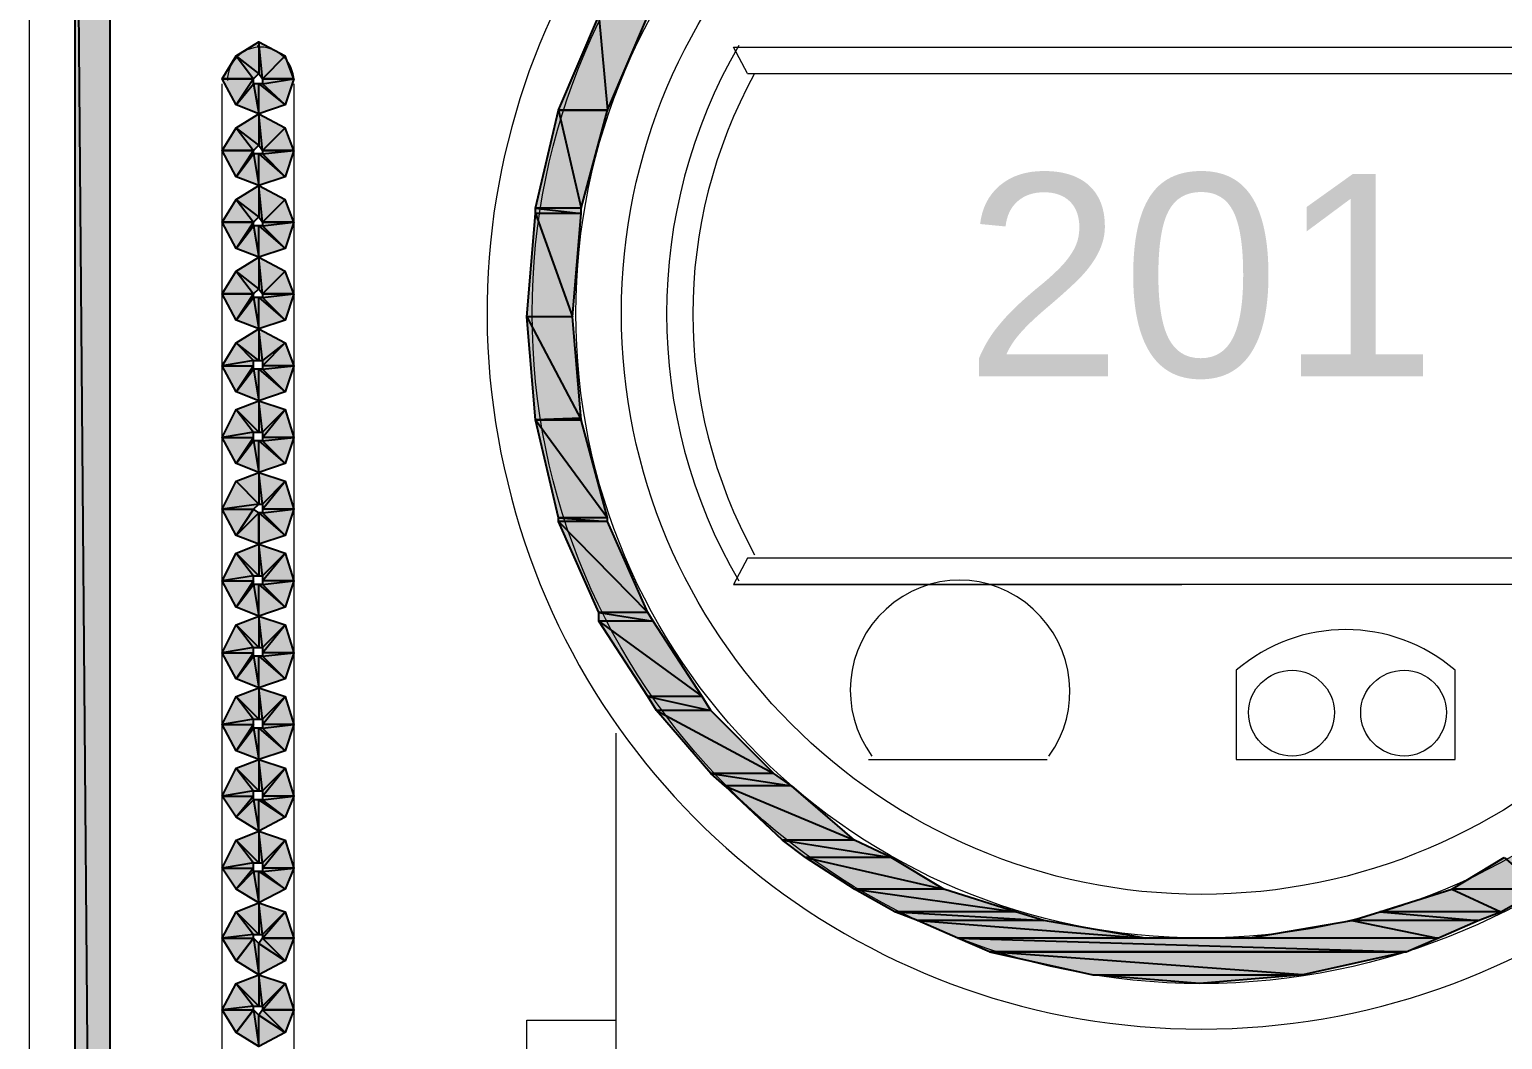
# Model space of a CAD drawing. Header units: millimetres. Extents: x 50 to 186, y -32 to 33.
# Drawn here: x 112.392 to 113.566, y -10.831 to -10.025 of the extents above; entities that cross this region are included whole.
import ezdxf

# ---------------------------------------------------------------- set-up
doc = ezdxf.new("R2010")
doc.units = ezdxf.units.MM
doc.layers.add('Prumada Eletrica', color=40, linetype='Continuous', lineweight=30)
doc.styles.add('Arial0', font='arial.ttf', dxfattribs={"height": 3.14658})

msp = doc.modelspace()

# ---------------------------------------------------------------- hatches: boundary and pattern name
at = {"layer": 'Prumada Eletrica', "true_color": 0x000007}
h = msp.add_hatch(color=7, dxfattribs=at)
h.paths.add_polyline_path([(112.456, -9.6885), (112.4281, -9.6885), (112.456, -13.0324)])
h.paths.add_polyline_path([(112.4281, -9.6885), (112.456, -13.0324), (112.4281, -13.0324)])
h = msp.add_hatch(color=7, dxfattribs=at)
h.paths.add_polyline_path([(112.8848, -10.014), (112.8457, -10.014), (112.8527, -10.0894)])
h.paths.add_polyline_path([(112.8457, -10.014), (112.8527, -10.0894), (112.8136, -10.0894)])
h = msp.add_hatch(color=7, dxfattribs=at)
h.paths.add_polyline_path([(112.6026, -10.0643), (112.5957, -10.0461), (112.5775, -10.0643)])
h.paths.add_polyline_path([(112.5957, -10.0461), (112.5775, -10.0643), (112.5747, -10.0349)])
h.paths.add_polyline_path([(112.5775, -10.0643), (112.5747, -10.0349), (112.5747, -10.0601)])
h.paths.add_polyline_path([(112.5747, -10.0349), (112.5747, -10.0601), (112.5566, -10.0461)])
h.paths.add_polyline_path([(112.5747, -10.0601), (112.5566, -10.0461), (112.5705, -10.0643)])
h.paths.add_polyline_path([(112.5566, -10.0461), (112.5705, -10.0643), (112.5454, -10.0643)])
h = msp.add_hatch(color=7, dxfattribs=at)
h.paths.add_polyline_path([(112.5454, -10.0643), (112.5705, -10.0643), (112.5566, -10.0852)])
h.paths.add_polyline_path([(112.5705, -10.0643), (112.5566, -10.0852), (112.5705, -10.0685)])
h.paths.add_polyline_path([(112.5566, -10.0852), (112.5705, -10.0685), (112.5747, -10.0922)])
h.paths.add_polyline_path([(112.5705, -10.0685), (112.5747, -10.0922), (112.5747, -10.0685)])
h.paths.add_polyline_path([(112.5747, -10.0922), (112.5747, -10.0685), (112.5957, -10.0852)])
h.paths.add_polyline_path([(112.5747, -10.0685), (112.5957, -10.0852), (112.5775, -10.0685)])
h.paths.add_polyline_path([(112.5957, -10.0852), (112.5775, -10.0685), (112.6026, -10.0643)])
h.paths.add_polyline_path([(112.5775, -10.0685), (112.6026, -10.0643), (112.5775, -10.0643)])
h = msp.add_hatch(color=7, dxfattribs=at)
h.paths.add_polyline_path([(112.8527, -10.0894), (112.8136, -10.0894), (112.8317, -10.1676)])
h.paths.add_polyline_path([(112.8136, -10.0894), (112.8317, -10.1676), (112.7954, -10.1676)])
h = msp.add_hatch(color=7, dxfattribs=at)
h.paths.add_polyline_path([(112.6026, -10.1215), (112.5957, -10.1034), (112.5775, -10.1215)])
h.paths.add_polyline_path([(112.5957, -10.1034), (112.5775, -10.1215), (112.5747, -10.0922)])
h.paths.add_polyline_path([(112.5775, -10.1215), (112.5747, -10.0922), (112.5747, -10.1173)])
h.paths.add_polyline_path([(112.5747, -10.0922), (112.5747, -10.1173), (112.5566, -10.1034)])
h.paths.add_polyline_path([(112.5747, -10.1173), (112.5566, -10.1034), (112.5705, -10.1215)])
h.paths.add_polyline_path([(112.5566, -10.1034), (112.5705, -10.1215), (112.5454, -10.1215)])
h = msp.add_hatch(color=7, dxfattribs=at)
h.paths.add_polyline_path([(112.5454, -10.1215), (112.5705, -10.1215), (112.5566, -10.1425)])
h.paths.add_polyline_path([(112.5705, -10.1215), (112.5566, -10.1425), (112.5705, -10.1243)])
h.paths.add_polyline_path([(112.5566, -10.1425), (112.5705, -10.1243), (112.5747, -10.1495)])
h.paths.add_polyline_path([(112.5705, -10.1243), (112.5747, -10.1495), (112.5747, -10.1243)])
h.paths.add_polyline_path([(112.5747, -10.1495), (112.5747, -10.1243), (112.5957, -10.1425)])
h.paths.add_polyline_path([(112.5747, -10.1243), (112.5957, -10.1425), (112.5775, -10.1243)])
h.paths.add_polyline_path([(112.5957, -10.1425), (112.5775, -10.1243), (112.6026, -10.1215)])
h.paths.add_polyline_path([(112.5775, -10.1243), (112.6026, -10.1215), (112.5775, -10.1215)])
h = msp.add_hatch(color=7, dxfattribs=at)
h.paths.add_polyline_path([(112.6026, -10.1788), (112.5957, -10.1606), (112.5775, -10.1788)])
h.paths.add_polyline_path([(112.5957, -10.1606), (112.5775, -10.1788), (112.5747, -10.1495)])
h.paths.add_polyline_path([(112.5775, -10.1788), (112.5747, -10.1495), (112.5747, -10.1746)])
h.paths.add_polyline_path([(112.5747, -10.1495), (112.5747, -10.1746), (112.5566, -10.1606)])
h.paths.add_polyline_path([(112.5747, -10.1746), (112.5566, -10.1606), (112.5705, -10.1788)])
h.paths.add_polyline_path([(112.5566, -10.1606), (112.5705, -10.1788), (112.5454, -10.1788)])
h = msp.add_hatch(color=7, dxfattribs=at)
h.paths.add_polyline_path([(112.8317, -10.1718), (112.7954, -10.1718), (112.8247, -10.2542)])
h.paths.add_polyline_path([(112.7954, -10.1718), (112.8247, -10.2542), (112.7884, -10.2542)])
h = msp.add_hatch(color=7, dxfattribs=at)
h.paths.add_polyline_path([(112.8317, -10.1676), (112.7954, -10.1676), (112.8317, -10.1718)])
h.paths.add_polyline_path([(112.7954, -10.1676), (112.8317, -10.1718), (112.7954, -10.1718)])
h = msp.add_hatch(color=7, dxfattribs=at)
h.paths.add_polyline_path([(112.5454, -10.1788), (112.5705, -10.1788), (112.5566, -10.1997)])
h.paths.add_polyline_path([(112.5705, -10.1788), (112.5566, -10.1997), (112.5705, -10.1816)])
h.paths.add_polyline_path([(112.5566, -10.1997), (112.5705, -10.1816), (112.5747, -10.2067)])
h.paths.add_polyline_path([(112.5705, -10.1816), (112.5747, -10.2067), (112.5747, -10.1816)])
h.paths.add_polyline_path([(112.5747, -10.2067), (112.5747, -10.1816), (112.5957, -10.1997)])
h.paths.add_polyline_path([(112.5747, -10.1816), (112.5957, -10.1997), (112.5775, -10.1816)])
h.paths.add_polyline_path([(112.5957, -10.1997), (112.5775, -10.1816), (112.6026, -10.1788)])
h.paths.add_polyline_path([(112.5775, -10.1816), (112.6026, -10.1788), (112.5775, -10.1788)])
h = msp.add_hatch(color=7, dxfattribs=at)
h.paths.add_polyline_path([(112.6026, -10.2361), (112.5957, -10.2179), (112.5775, -10.2361)])
h.paths.add_polyline_path([(112.5957, -10.2179), (112.5775, -10.2361), (112.5747, -10.2067)])
h.paths.add_polyline_path([(112.5775, -10.2361), (112.5747, -10.2067), (112.5747, -10.2319)])
h.paths.add_polyline_path([(112.5747, -10.2067), (112.5747, -10.2319), (112.5566, -10.2179)])
h.paths.add_polyline_path([(112.5747, -10.2319), (112.5566, -10.2179), (112.5705, -10.2361)])
h.paths.add_polyline_path([(112.5566, -10.2179), (112.5705, -10.2361), (112.5454, -10.2361)])
h = msp.add_hatch(color=7, dxfattribs=at)
h.paths.add_polyline_path([(112.5454, -10.2361), (112.5705, -10.2361), (112.5566, -10.257)])
h.paths.add_polyline_path([(112.5705, -10.2361), (112.5566, -10.257), (112.5705, -10.2389)])
h.paths.add_polyline_path([(112.5566, -10.257), (112.5705, -10.2389), (112.5747, -10.264)])
h.paths.add_polyline_path([(112.5705, -10.2389), (112.5747, -10.264), (112.5747, -10.2389)])
h.paths.add_polyline_path([(112.5747, -10.264), (112.5747, -10.2389), (112.5957, -10.257)])
h.paths.add_polyline_path([(112.5747, -10.2389), (112.5957, -10.257), (112.5775, -10.2389)])
h.paths.add_polyline_path([(112.5957, -10.257), (112.5775, -10.2389), (112.6026, -10.2361)])
h.paths.add_polyline_path([(112.5775, -10.2389), (112.6026, -10.2361), (112.5775, -10.2361)])
h = msp.add_hatch(color=7, dxfattribs=at)
h.paths.add_polyline_path([(112.8247, -10.2542), (112.7884, -10.2542), (112.8317, -10.3366)])
h.paths.add_polyline_path([(112.7884, -10.2542), (112.8317, -10.3366), (112.7954, -10.3366)])
h = msp.add_hatch(color=7, dxfattribs=at)
h.paths.add_polyline_path([(112.5957, -10.3143), (112.5775, -10.2961), (112.6026, -10.2933)])
h.paths.add_polyline_path([(112.5775, -10.2961), (112.6026, -10.2933), (112.5775, -10.2933)])
h.paths.add_polyline_path([(112.6026, -10.2933), (112.5775, -10.2933), (112.5957, -10.2752)])
h.paths.add_polyline_path([(112.5775, -10.2933), (112.5957, -10.2752), (112.5775, -10.2891)])
h.paths.add_polyline_path([(112.5957, -10.2752), (112.5775, -10.2891), (112.5747, -10.264)])
h.paths.add_polyline_path([(112.5775, -10.2891), (112.5747, -10.264), (112.5747, -10.2891)])
h.paths.add_polyline_path([(112.5747, -10.264), (112.5747, -10.2891), (112.5566, -10.2752)])
h.paths.add_polyline_path([(112.5747, -10.2891), (112.5566, -10.2752), (112.5705, -10.2891)])
h.paths.add_polyline_path([(112.5566, -10.2752), (112.5705, -10.2891), (112.5454, -10.2933)])
h.paths.add_polyline_path([(112.5705, -10.2891), (112.5454, -10.2933), (112.5705, -10.2933)])
h.paths.add_polyline_path([(112.5454, -10.2933), (112.5705, -10.2933), (112.5566, -10.3143)])
h.paths.add_polyline_path([(112.5705, -10.2933), (112.5566, -10.3143), (112.5705, -10.2961)])
h.paths.add_polyline_path([(112.5566, -10.3143), (112.5705, -10.2961), (112.5747, -10.3213)])
h.paths.add_polyline_path([(112.5705, -10.2961), (112.5747, -10.3213), (112.5747, -10.2961)])
h.paths.add_polyline_path([(112.5747, -10.3213), (112.5747, -10.2961), (112.5957, -10.3143)])
h.paths.add_polyline_path([(112.5747, -10.2961), (112.5957, -10.3143), (112.5775, -10.2961)])
h = msp.add_hatch(color=7, dxfattribs=at)
h.paths.add_polyline_path([(112.5957, -10.3715), (112.5775, -10.3534), (112.6026, -10.3506)])
h.paths.add_polyline_path([(112.5775, -10.3534), (112.6026, -10.3506), (112.5775, -10.3506)])
h.paths.add_polyline_path([(112.6026, -10.3506), (112.5775, -10.3506), (112.5957, -10.3282)])
h.paths.add_polyline_path([(112.5775, -10.3506), (112.5957, -10.3282), (112.5775, -10.3464)])
h.paths.add_polyline_path([(112.5957, -10.3282), (112.5775, -10.3464), (112.5747, -10.3213)])
h.paths.add_polyline_path([(112.5775, -10.3464), (112.5747, -10.3213), (112.5747, -10.3464)])
h.paths.add_polyline_path([(112.5747, -10.3213), (112.5747, -10.3464), (112.5566, -10.3282)])
h.paths.add_polyline_path([(112.5747, -10.3464), (112.5566, -10.3282), (112.5705, -10.3464)])
h.paths.add_polyline_path([(112.5566, -10.3282), (112.5705, -10.3464), (112.5454, -10.3506)])
h.paths.add_polyline_path([(112.5705, -10.3464), (112.5454, -10.3506), (112.5705, -10.3506)])
h.paths.add_polyline_path([(112.5454, -10.3506), (112.5705, -10.3506), (112.5566, -10.3715)])
h.paths.add_polyline_path([(112.5705, -10.3506), (112.5566, -10.3715), (112.5705, -10.3534)])
h.paths.add_polyline_path([(112.5566, -10.3715), (112.5705, -10.3534), (112.5747, -10.3785)])
h.paths.add_polyline_path([(112.5705, -10.3534), (112.5747, -10.3785), (112.5747, -10.3534)])
h.paths.add_polyline_path([(112.5747, -10.3785), (112.5747, -10.3534), (112.5957, -10.3715)])
h.paths.add_polyline_path([(112.5747, -10.3534), (112.5957, -10.3715), (112.5775, -10.3534)])
h = msp.add_hatch(color=7, dxfattribs=at)
h.paths.add_polyline_path([(112.7954, -10.3366), (112.8317, -10.3366), (112.8317, -10.3352)])
h.paths.add_polyline_path([(112.8317, -10.3366), (112.8317, -10.3352), (112.7954, -10.3366)])
h = msp.add_hatch(color=7, dxfattribs=at)
h.paths.add_polyline_path([(112.8317, -10.3366), (112.7954, -10.3366), (112.8527, -10.4148)])
h.paths.add_polyline_path([(112.7954, -10.3366), (112.8527, -10.4148), (112.8136, -10.4148)])
h = msp.add_hatch(color=7, dxfattribs=at)
h.paths.add_polyline_path([(112.6026, -10.4079), (112.5775, -10.4079), (112.5957, -10.3855)])
h.paths.add_polyline_path([(112.5775, -10.4079), (112.5957, -10.3855), (112.5775, -10.4037)])
h.paths.add_polyline_path([(112.5957, -10.3855), (112.5775, -10.4037), (112.5747, -10.3785)])
h.paths.add_polyline_path([(112.5775, -10.4037), (112.5747, -10.3785), (112.5747, -10.4037)])
h.paths.add_polyline_path([(112.5747, -10.3785), (112.5747, -10.4037), (112.5566, -10.3855)])
h = msp.add_hatch(color=7, dxfattribs=at)
h.paths.add_polyline_path([(112.5566, -10.3855), (112.5747, -10.4037), (112.5454, -10.4079)])
h.paths.add_polyline_path([(112.5747, -10.4037), (112.5454, -10.4079), (112.5705, -10.4079)])
h.paths.add_polyline_path([(112.5454, -10.4079), (112.5705, -10.4079), (112.5566, -10.4288)])
h.paths.add_polyline_path([(112.5705, -10.4079), (112.5566, -10.4288), (112.5747, -10.4107)])
h.paths.add_polyline_path([(112.5566, -10.4288), (112.5747, -10.4107), (112.5747, -10.4358)])
h = msp.add_hatch(color=7, dxfattribs=at)
h.paths.add_polyline_path([(112.5747, -10.4358), (112.5747, -10.4107), (112.5957, -10.4288)])
h.paths.add_polyline_path([(112.5747, -10.4107), (112.5957, -10.4288), (112.5775, -10.4107)])
h.paths.add_polyline_path([(112.5957, -10.4288), (112.5775, -10.4107), (112.6026, -10.4079)])
h.paths.add_polyline_path([(112.5775, -10.4107), (112.6026, -10.4079), (112.5775, -10.4079)])
h = msp.add_hatch(color=7, dxfattribs=at)
h.paths.add_polyline_path([(112.8527, -10.4148), (112.8136, -10.4148), (112.8527, -10.4176)])
h.paths.add_polyline_path([(112.8136, -10.4148), (112.8527, -10.4176), (112.8136, -10.4176)])
h = msp.add_hatch(color=7, dxfattribs=at)
h.paths.add_polyline_path([(112.8527, -10.4176), (112.8136, -10.4176), (112.8848, -10.4903)])
h.paths.add_polyline_path([(112.8136, -10.4176), (112.8848, -10.4903), (112.8457, -10.4903)])
h = msp.add_hatch(color=7, dxfattribs=at)
h.paths.add_polyline_path([(112.5957, -10.4861), (112.5775, -10.4679), (112.6026, -10.4651)])
h.paths.add_polyline_path([(112.5775, -10.4679), (112.6026, -10.4651), (112.5775, -10.4651)])
h.paths.add_polyline_path([(112.6026, -10.4651), (112.5775, -10.4651), (112.5957, -10.4428)])
h.paths.add_polyline_path([(112.5775, -10.4651), (112.5957, -10.4428), (112.5775, -10.4609)])
h.paths.add_polyline_path([(112.5957, -10.4428), (112.5775, -10.4609), (112.5747, -10.4358)])
h.paths.add_polyline_path([(112.5775, -10.4609), (112.5747, -10.4358), (112.5747, -10.4609)])
h.paths.add_polyline_path([(112.5747, -10.4358), (112.5747, -10.4609), (112.5566, -10.4428)])
h.paths.add_polyline_path([(112.5747, -10.4609), (112.5566, -10.4428), (112.5705, -10.4609)])
h.paths.add_polyline_path([(112.5566, -10.4428), (112.5705, -10.4609), (112.5454, -10.4651)])
h.paths.add_polyline_path([(112.5705, -10.4609), (112.5454, -10.4651), (112.5705, -10.4651)])
h.paths.add_polyline_path([(112.5454, -10.4651), (112.5705, -10.4651), (112.5566, -10.4861)])
h.paths.add_polyline_path([(112.5705, -10.4651), (112.5566, -10.4861), (112.5705, -10.4679)])
h.paths.add_polyline_path([(112.5566, -10.4861), (112.5705, -10.4679), (112.5747, -10.4931)])
h.paths.add_polyline_path([(112.5705, -10.4679), (112.5747, -10.4931), (112.5747, -10.4679)])
h.paths.add_polyline_path([(112.5747, -10.4931), (112.5747, -10.4679), (112.5957, -10.4861)])
h.paths.add_polyline_path([(112.5747, -10.4679), (112.5957, -10.4861), (112.5775, -10.4679)])
h = msp.add_hatch(color=7, dxfattribs=at)
h.paths.add_polyline_path([(112.5957, -10.5433), (112.5775, -10.5252), (112.6026, -10.5224)])
h.paths.add_polyline_path([(112.5775, -10.5252), (112.6026, -10.5224), (112.5775, -10.5224)])
h.paths.add_polyline_path([(112.6026, -10.5224), (112.5775, -10.5224), (112.5957, -10.5)])
h.paths.add_polyline_path([(112.5775, -10.5224), (112.5957, -10.5), (112.5775, -10.5182)])
h.paths.add_polyline_path([(112.5957, -10.5), (112.5775, -10.5182), (112.5747, -10.4931)])
h.paths.add_polyline_path([(112.5775, -10.5182), (112.5747, -10.4931), (112.5747, -10.5182)])
h.paths.add_polyline_path([(112.5747, -10.4931), (112.5747, -10.5182), (112.5566, -10.5)])
h.paths.add_polyline_path([(112.5747, -10.5182), (112.5566, -10.5), (112.5705, -10.5182)])
h.paths.add_polyline_path([(112.5566, -10.5), (112.5705, -10.5182), (112.5454, -10.5224)])
h.paths.add_polyline_path([(112.5705, -10.5182), (112.5454, -10.5224), (112.5705, -10.5224)])
h.paths.add_polyline_path([(112.5454, -10.5224), (112.5705, -10.5224), (112.5566, -10.5433)])
h.paths.add_polyline_path([(112.5705, -10.5224), (112.5566, -10.5433), (112.5705, -10.5252)])
h.paths.add_polyline_path([(112.5566, -10.5433), (112.5705, -10.5252), (112.5747, -10.5503)])
h.paths.add_polyline_path([(112.5705, -10.5252), (112.5747, -10.5503), (112.5747, -10.5252)])
h.paths.add_polyline_path([(112.5747, -10.5503), (112.5747, -10.5252), (112.5957, -10.5433)])
h.paths.add_polyline_path([(112.5747, -10.5252), (112.5957, -10.5433), (112.5775, -10.5252)])
h = msp.add_hatch(color=7, dxfattribs=at)
h.paths.add_polyline_path([(112.8848, -10.4903), (112.8457, -10.4903), (112.889, -10.4973)])
h.paths.add_polyline_path([(112.8457, -10.4903), (112.889, -10.4973), (112.8457, -10.4973)])
h = msp.add_hatch(color=7, dxfattribs=at)
h.paths.add_polyline_path([(112.889, -10.4973), (112.8457, -10.4973), (112.9281, -10.5573)])
h.paths.add_polyline_path([(112.8457, -10.4973), (112.9281, -10.5573), (112.8848, -10.5573)])
h = msp.add_hatch(color=7, dxfattribs=at)
h.paths.add_polyline_path([(112.5957, -10.6006), (112.5775, -10.5825), (112.6026, -10.5797)])
h.paths.add_polyline_path([(112.5775, -10.5825), (112.6026, -10.5797), (112.5775, -10.5797)])
h.paths.add_polyline_path([(112.6026, -10.5797), (112.5775, -10.5797), (112.5957, -10.5573)])
h.paths.add_polyline_path([(112.5775, -10.5797), (112.5957, -10.5573), (112.5775, -10.5755)])
h.paths.add_polyline_path([(112.5957, -10.5573), (112.5775, -10.5755), (112.5747, -10.5503)])
h.paths.add_polyline_path([(112.5775, -10.5755), (112.5747, -10.5503), (112.5747, -10.5755)])
h.paths.add_polyline_path([(112.5747, -10.5503), (112.5747, -10.5755), (112.5566, -10.5573)])
h.paths.add_polyline_path([(112.5747, -10.5755), (112.5566, -10.5573), (112.5705, -10.5755)])
h.paths.add_polyline_path([(112.5566, -10.5573), (112.5705, -10.5755), (112.5454, -10.5797)])
h.paths.add_polyline_path([(112.5705, -10.5755), (112.5454, -10.5797), (112.5705, -10.5797)])
h.paths.add_polyline_path([(112.5454, -10.5797), (112.5705, -10.5797), (112.5566, -10.6006)])
h.paths.add_polyline_path([(112.5705, -10.5797), (112.5566, -10.6006), (112.5705, -10.5825)])
h.paths.add_polyline_path([(112.5566, -10.6006), (112.5705, -10.5825), (112.5747, -10.6076)])
h.paths.add_polyline_path([(112.5705, -10.5825), (112.5747, -10.6076), (112.5747, -10.5825)])
h.paths.add_polyline_path([(112.5747, -10.6076), (112.5747, -10.5825), (112.5957, -10.6006)])
h.paths.add_polyline_path([(112.5747, -10.5825), (112.5957, -10.6006), (112.5775, -10.5825)])
h = msp.add_hatch(color=7, dxfattribs=at)
h.paths.add_polyline_path([(112.9281, -10.5573), (112.8848, -10.5573), (112.9351, -10.5685)])
h.paths.add_polyline_path([(112.8848, -10.5573), (112.9351, -10.5685), (112.8918, -10.5685)])
h = msp.add_hatch(color=7, dxfattribs=at)
h.paths.add_polyline_path([(112.9351, -10.5685), (112.8918, -10.5685), (112.9854, -10.6188)])
h.paths.add_polyline_path([(112.8918, -10.5685), (112.9854, -10.6188), (112.9351, -10.6188)])
h = msp.add_hatch(color=7, dxfattribs=at)
h.paths.add_polyline_path([(112.5957, -10.6537), (112.5775, -10.6397), (112.6026, -10.6369)])
h.paths.add_polyline_path([(112.5775, -10.6397), (112.6026, -10.6369), (112.5775, -10.6369)])
h.paths.add_polyline_path([(112.6026, -10.6369), (112.5775, -10.6369), (112.5957, -10.6146)])
h.paths.add_polyline_path([(112.5775, -10.6369), (112.5957, -10.6146), (112.5775, -10.6327)])
h.paths.add_polyline_path([(112.5957, -10.6146), (112.5775, -10.6327), (112.5747, -10.6076)])
h.paths.add_polyline_path([(112.5775, -10.6327), (112.5747, -10.6076), (112.5747, -10.6327)])
h.paths.add_polyline_path([(112.5747, -10.6076), (112.5747, -10.6327), (112.5566, -10.6146)])
h.paths.add_polyline_path([(112.5747, -10.6327), (112.5566, -10.6146), (112.5705, -10.6327)])
h.paths.add_polyline_path([(112.5566, -10.6146), (112.5705, -10.6327), (112.5454, -10.6369)])
h.paths.add_polyline_path([(112.5705, -10.6327), (112.5454, -10.6369), (112.5705, -10.6369)])
h.paths.add_polyline_path([(112.5454, -10.6369), (112.5705, -10.6369), (112.5566, -10.6537)])
h.paths.add_polyline_path([(112.5705, -10.6369), (112.5566, -10.6537), (112.5705, -10.6397)])
h.paths.add_polyline_path([(112.5566, -10.6537), (112.5705, -10.6397), (112.5747, -10.6649)])
h.paths.add_polyline_path([(112.5705, -10.6397), (112.5747, -10.6649), (112.5747, -10.6397)])
h.paths.add_polyline_path([(112.5747, -10.6649), (112.5747, -10.6397), (112.5957, -10.6537)])
h.paths.add_polyline_path([(112.5747, -10.6397), (112.5957, -10.6537), (112.5775, -10.6397)])
h = msp.add_hatch(color=7, dxfattribs=at)
h.paths.add_polyline_path([(112.9854, -10.6188), (112.9351, -10.6188), (112.9993, -10.6286)])
h.paths.add_polyline_path([(112.9351, -10.6188), (112.9993, -10.6286), (112.9463, -10.6286)])
h = msp.add_hatch(color=7, dxfattribs=at)
h.paths.add_polyline_path([(112.9993, -10.6286), (112.9463, -10.6286), (113.0496, -10.6719)])
h.paths.add_polyline_path([(112.9463, -10.6286), (113.0496, -10.6719), (112.9923, -10.6719)])
h = msp.add_hatch(color=7, dxfattribs=at)
h.paths.add_polyline_path([(112.5957, -10.711), (112.5775, -10.697), (112.6026, -10.6942)])
h.paths.add_polyline_path([(112.5775, -10.697), (112.6026, -10.6942), (112.5775, -10.6942)])
h.paths.add_polyline_path([(112.6026, -10.6942), (112.5775, -10.6942), (112.5957, -10.6719)])
h.paths.add_polyline_path([(112.5775, -10.6942), (112.5957, -10.6719), (112.5775, -10.69)])
h.paths.add_polyline_path([(112.5957, -10.6719), (112.5775, -10.69), (112.5747, -10.6649)])
h.paths.add_polyline_path([(112.5775, -10.69), (112.5747, -10.6649), (112.5747, -10.69)])
h.paths.add_polyline_path([(112.5747, -10.6649), (112.5747, -10.69), (112.5566, -10.6719)])
h.paths.add_polyline_path([(112.5747, -10.69), (112.5566, -10.6719), (112.5705, -10.69)])
h.paths.add_polyline_path([(112.5566, -10.6719), (112.5705, -10.69), (112.5454, -10.6942)])
h.paths.add_polyline_path([(112.5705, -10.69), (112.5454, -10.6942), (112.5705, -10.6942)])
h.paths.add_polyline_path([(112.5454, -10.6942), (112.5705, -10.6942), (112.5566, -10.711)])
h.paths.add_polyline_path([(112.5705, -10.6942), (112.5566, -10.711), (112.5705, -10.697)])
h.paths.add_polyline_path([(112.5566, -10.711), (112.5705, -10.697), (112.5747, -10.7221)])
h.paths.add_polyline_path([(112.5705, -10.697), (112.5747, -10.7221), (112.5747, -10.697)])
h.paths.add_polyline_path([(112.5747, -10.7221), (112.5747, -10.697), (112.5957, -10.711)])
h.paths.add_polyline_path([(112.5747, -10.697), (112.5957, -10.711), (112.5775, -10.697)])
h = msp.add_hatch(color=7, dxfattribs=at)
h.paths.add_polyline_path([(113.0496, -10.6719), (112.9923, -10.6719), (113.0789, -10.6858)])
h.paths.add_polyline_path([(112.9923, -10.6719), (113.0789, -10.6858), (113.0105, -10.6858)])
h = msp.add_hatch(color=7, dxfattribs=at)
h.paths.add_polyline_path([(113.0789, -10.6858), (113.0105, -10.6858), (113.1208, -10.711)])
h.paths.add_polyline_path([(113.0105, -10.6858), (113.1208, -10.711), (113.0496, -10.711)])
h = msp.add_hatch(color=7, dxfattribs=at)
h.paths.add_polyline_path([(113.6363, -10.6858), (113.5678, -10.6858), (113.5971, -10.711)])
h.paths.add_polyline_path([(113.5678, -10.6858), (113.5971, -10.711), (113.5259, -10.711)])
h = msp.add_hatch(color=7, dxfattribs=at)
h.paths.add_polyline_path([(113.1208, -10.711), (113.0496, -10.711), (113.1781, -10.7291)])
h.paths.add_polyline_path([(113.0496, -10.711), (113.1781, -10.7291), (113.0817, -10.7291)])
h = msp.add_hatch(color=7, dxfattribs=at)
h.paths.add_polyline_path([(113.5971, -10.711), (113.5259, -10.711), (113.565, -10.7291)])
h.paths.add_polyline_path([(113.5259, -10.711), (113.565, -10.7291), (113.4686, -10.7291)])
h = msp.add_hatch(color=7, dxfattribs=at)
h.paths.add_polyline_path([(112.6026, -10.7501), (112.5775, -10.7501), (112.5957, -10.7291)])
h.paths.add_polyline_path([(112.5775, -10.7501), (112.5957, -10.7291), (112.5775, -10.7473)])
h.paths.add_polyline_path([(112.5957, -10.7291), (112.5775, -10.7473), (112.5747, -10.7221)])
h.paths.add_polyline_path([(112.5775, -10.7473), (112.5747, -10.7221), (112.5747, -10.7473)])
h.paths.add_polyline_path([(112.5747, -10.7221), (112.5747, -10.7473), (112.5566, -10.7291)])
h.paths.add_polyline_path([(112.5747, -10.7473), (112.5566, -10.7291), (112.5705, -10.7473)])
h.paths.add_polyline_path([(112.5566, -10.7291), (112.5705, -10.7473), (112.5454, -10.7501)])
h.paths.add_polyline_path([(112.5705, -10.7473), (112.5454, -10.7501), (112.5705, -10.7501)])
h.paths.add_polyline_path([(112.5454, -10.7501), (112.5705, -10.7501), (112.5566, -10.7682)])
h = msp.add_hatch(color=7, dxfattribs=at)
h.paths.add_polyline_path([(113.1781, -10.7291), (113.0817, -10.7291), (113.2005, -10.7361)])
h.paths.add_polyline_path([(113.0817, -10.7291), (113.2005, -10.7361), (113.0999, -10.7361)])
h = msp.add_hatch(color=7, dxfattribs=at)
h.paths.add_polyline_path([(113.2005, -10.7361), (113.0999, -10.7361), (113.2815, -10.7501)])
h.paths.add_polyline_path([(113.0999, -10.7361), (113.2815, -10.7501), (113.132, -10.7501)])
h = msp.add_hatch(color=7, dxfattribs=at)
h.paths.add_polyline_path([(113.5469, -10.7361), (113.4463, -10.7361), (113.5147, -10.7501)])
h.paths.add_polyline_path([(113.4463, -10.7361), (113.5147, -10.7501), (113.3639, -10.7501)])
h = msp.add_hatch(color=7, dxfattribs=at)
h.paths.add_polyline_path([(113.565, -10.7291), (113.4686, -10.7291), (113.5469, -10.7361)])
h.paths.add_polyline_path([(113.4686, -10.7291), (113.5469, -10.7361), (113.4463, -10.7361)])
h = msp.add_hatch(color=7, dxfattribs=at)
h.paths.add_polyline_path([(112.5566, -10.7682), (112.5705, -10.7501), (112.5747, -10.7794)])
h.paths.add_polyline_path([(112.5705, -10.7501), (112.5747, -10.7794), (112.5747, -10.7543)])
h.paths.add_polyline_path([(112.5747, -10.7794), (112.5747, -10.7543), (112.5957, -10.7682)])
h.paths.add_polyline_path([(112.5747, -10.7543), (112.5957, -10.7682), (112.5775, -10.7501)])
h.paths.add_polyline_path([(112.5957, -10.7682), (112.5775, -10.7501), (112.6026, -10.7501)])
h = msp.add_hatch(color=7, dxfattribs=at)
h.paths.add_polyline_path([(113.5147, -10.7501), (113.132, -10.7501), (113.4896, -10.7612)])
h.paths.add_polyline_path([(113.132, -10.7501), (113.4896, -10.7612), (113.1572, -10.7612)])
h = msp.add_hatch(color=7, dxfattribs=at)
h.paths.add_polyline_path([(113.1572, -10.7612), (113.2396, -10.7794), (113.4072, -10.7794)])
h.paths.add_polyline_path([(113.2396, -10.7794), (113.4072, -10.7794), (113.3248, -10.7864)])
msp.add_hatch(color=7, dxfattribs=at).paths.add_polyline_path([(113.1572, -10.7612), (113.4896, -10.7612), (113.4072, -10.7794)])
h = msp.add_hatch(color=7, dxfattribs=at)
h.paths.add_polyline_path([(112.6026, -10.8073), (112.5775, -10.8073), (112.5957, -10.7864)])
h.paths.add_polyline_path([(112.5775, -10.8073), (112.5957, -10.7864), (112.5775, -10.8045)])
h.paths.add_polyline_path([(112.5957, -10.7864), (112.5775, -10.8045), (112.5747, -10.7794)])
h.paths.add_polyline_path([(112.5775, -10.8045), (112.5747, -10.7794), (112.5747, -10.8045)])
h.paths.add_polyline_path([(112.5747, -10.7794), (112.5747, -10.8045), (112.5566, -10.7864)])
h.paths.add_polyline_path([(112.5747, -10.8045), (112.5566, -10.7864), (112.5705, -10.8045)])
h.paths.add_polyline_path([(112.5566, -10.7864), (112.5705, -10.8045), (112.5454, -10.8073)])
h.paths.add_polyline_path([(112.5705, -10.8045), (112.5454, -10.8073), (112.5705, -10.8073)])
h.paths.add_polyline_path([(112.5454, -10.8073), (112.5705, -10.8073), (112.5566, -10.8255)])
h = msp.add_hatch(color=7, dxfattribs=at)
h.paths.add_polyline_path([(112.5566, -10.8255), (112.5705, -10.8073), (112.5747, -10.8367)])
h.paths.add_polyline_path([(112.5705, -10.8073), (112.5747, -10.8367), (112.5747, -10.8115)])
h.paths.add_polyline_path([(112.5747, -10.8367), (112.5747, -10.8115), (112.5957, -10.8255)])
h.paths.add_polyline_path([(112.5747, -10.8115), (112.5957, -10.8255), (112.5775, -10.8073)])
h.paths.add_polyline_path([(112.5957, -10.8255), (112.5775, -10.8073), (112.6026, -10.8073)])

# ---------------------------------------------------------------- linework, layer by layer
at = {"layer": 'Prumada Eletrica', "color": 7, "linetype": 'Continuous', "lineweight": 20, "true_color": 0x000007}
msp.add_lwpolyline([(112.3917, -9.3282), (114.248, -9.3282), (114.248, -13.0324), (112.3917, -13.0324)], close=True, dxfattribs=at)
for points in [[(112.456, -13.0324), (112.456, -9.4748), (112.456, -9.4748)], [(114.248, -9.553), (114.248, -13.0324), (112.3917, -13.0324), (112.3917, -9.553)], [(112.4281, -9.6885), (112.4281, -13.0324), (112.456, -13.0324), (112.4127, -13.0324)], [(112.5747, -10.0391), (112.5733, -10.0377), (112.5733, -10.0377)], [(112.9644, -10.0601), (112.9532, -10.0391), (112.9532, -10.0391)], [(112.9532, -10.0391), (113.6935, -10.0391), (113.6935, -10.0391)], [(112.9644, -10.0601), (113.6823, -10.0601), (113.6823, -10.0601)], [(112.5454, -10.9763), (112.5454, -10.0685), (112.5454, -10.0685)], [(112.6026, -10.0685), (112.6026, -10.9763), (112.6026, -10.9763)], [(112.9644, -10.447), (112.9532, -10.4679), (112.9532, -10.4679)], [(113.6823, -10.447), (112.9644, -10.447), (112.9644, -10.447)], [(113.6935, -10.4679), (112.9532, -10.4679), (112.9532, -10.4679)], [(112.9532, -10.4679), (113.3108, -10.4679), (113.3108, -10.4679)], [(112.5747, -10.5042), (112.5747, -10.4931), (112.5747, -10.4931)], [(113.3541, -10.5364), (113.3541, -10.6076), (113.5287, -10.6076), (113.5287, -10.5364)], [(112.8597, -10.9289), (112.8597, -10.5866), (112.8597, -10.5866)], [(113.0608, -10.6076), (113.2033, -10.6076), (113.2033, -10.6076)], [(112.7884, -10.9289), (112.7884, -10.8157), (112.8597, -10.8157)]]:
    msp.add_lwpolyline(points, dxfattribs=at)
at = {"layer": 'Prumada Eletrica', "color": 7, "linetype": 'Continuous', "lineweight": -2, "true_color": 0x000007}
for points in [[(112.456, -9.6885), (112.4281, -9.6885), (112.456, -13.0324)], [(112.4281, -9.6885), (112.456, -13.0324), (112.4281, -13.0324)], [(112.8457, -10.014), (112.8527, -10.0894), (112.8136, -10.0894)], [(112.8848, -10.014), (112.8457, -10.014), (112.8527, -10.0894)], [(112.5747, -10.0349), (112.5747, -10.0601), (112.5566, -10.0461)], [(112.5957, -10.0461), (112.5775, -10.0643), (112.5747, -10.0349)], [(112.5775, -10.0643), (112.5747, -10.0349), (112.5747, -10.0601)], [(112.5566, -10.0461), (112.5705, -10.0643), (112.5454, -10.0643)], [(112.5747, -10.0601), (112.5566, -10.0461), (112.5705, -10.0643)], [(112.6026, -10.0643), (112.5957, -10.0461), (112.5775, -10.0643)], [(112.5454, -10.0643), (112.5705, -10.0643), (112.5566, -10.0852)], [(112.5705, -10.0643), (112.5566, -10.0852), (112.5705, -10.0685)], [(112.5957, -10.0852), (112.5775, -10.0685), (112.6026, -10.0643)], [(112.5775, -10.0685), (112.6026, -10.0643), (112.5775, -10.0643)], [(112.5566, -10.0852), (112.5705, -10.0685), (112.5747, -10.0922)], [(112.5705, -10.0685), (112.5747, -10.0922), (112.5747, -10.0685)], [(112.5747, -10.0922), (112.5747, -10.0685), (112.5957, -10.0852)], [(112.5747, -10.0685), (112.5957, -10.0852), (112.5775, -10.0685)], [(112.8136, -10.0894), (112.8317, -10.1676), (112.7954, -10.1676)], [(112.8136, -10.0894), (112.8527, -10.0894), (112.8527, -10.0894)], [(112.8527, -10.0894), (112.8527, -10.0894), (112.8136, -10.0894)], [(112.8527, -10.0894), (112.8136, -10.0894), (112.8317, -10.1676)], [(112.5747, -10.0922), (112.5747, -10.1173), (112.5566, -10.1034)], [(112.5957, -10.1034), (112.5775, -10.1215), (112.5747, -10.0922)], [(112.5775, -10.1215), (112.5747, -10.0922), (112.5747, -10.1173)], [(112.5566, -10.1034), (112.5705, -10.1215), (112.5454, -10.1215)], [(112.5747, -10.1173), (112.5566, -10.1034), (112.5705, -10.1215)], [(112.6026, -10.1215), (112.5957, -10.1034), (112.5775, -10.1215)], [(112.5454, -10.1215), (112.5705, -10.1215), (112.5566, -10.1425)], [(112.5705, -10.1215), (112.5566, -10.1425), (112.5705, -10.1243)], [(112.5566, -10.1425), (112.5705, -10.1243), (112.5747, -10.1495)], [(112.5705, -10.1243), (112.5747, -10.1495), (112.5747, -10.1243)], [(112.5747, -10.1495), (112.5747, -10.1243), (112.5957, -10.1425)], [(112.5747, -10.1243), (112.5957, -10.1425), (112.5775, -10.1243)], [(112.5957, -10.1425), (112.5775, -10.1243), (112.6026, -10.1215)], [(112.5775, -10.1243), (112.6026, -10.1215), (112.5775, -10.1215)], [(112.5566, -10.1606), (112.5705, -10.1788), (112.5454, -10.1788)], [(112.5747, -10.1495), (112.5747, -10.1746), (112.5566, -10.1606)], [(112.5747, -10.1746), (112.5566, -10.1606), (112.5705, -10.1788)], [(112.5957, -10.1606), (112.5775, -10.1788), (112.5747, -10.1495)], [(112.5775, -10.1788), (112.5747, -10.1495), (112.5747, -10.1746)], [(112.6026, -10.1788), (112.5957, -10.1606), (112.5775, -10.1788)], [(112.7954, -10.1718), (112.8247, -10.2542), (112.7884, -10.2542)], [(112.8317, -10.1676), (112.7954, -10.1676), (112.8317, -10.1718)], [(112.7954, -10.1676), (112.8317, -10.1718), (112.7954, -10.1718)], [(112.8317, -10.1718), (112.7954, -10.1718), (112.8247, -10.2542)], [(112.5454, -10.1788), (112.5705, -10.1788), (112.5566, -10.1997)], [(112.5705, -10.1788), (112.5566, -10.1997), (112.5705, -10.1816)], [(112.5566, -10.1997), (112.5705, -10.1816), (112.5747, -10.2067)], [(112.5705, -10.1816), (112.5747, -10.2067), (112.5747, -10.1816)], [(112.5747, -10.2067), (112.5747, -10.1816), (112.5957, -10.1997)], [(112.5747, -10.1816), (112.5957, -10.1997), (112.5775, -10.1816)], [(112.5957, -10.1997), (112.5775, -10.1816), (112.6026, -10.1788)], [(112.5775, -10.1816), (112.6026, -10.1788), (112.5775, -10.1788)], [(112.5747, -10.2067), (112.5747, -10.2319), (112.5566, -10.2179)], [(112.5957, -10.2179), (112.5775, -10.2361), (112.5747, -10.2067)], [(112.5775, -10.2361), (112.5747, -10.2067), (112.5747, -10.2319)], [(112.5566, -10.2179), (112.5705, -10.2361), (112.5454, -10.2361)], [(112.5747, -10.2319), (112.5566, -10.2179), (112.5705, -10.2361)], [(112.6026, -10.2361), (112.5957, -10.2179), (112.5775, -10.2361)], [(112.5454, -10.2361), (112.5705, -10.2361), (112.5566, -10.257)], [(112.5705, -10.2361), (112.5566, -10.257), (112.5705, -10.2389)], [(112.5566, -10.257), (112.5705, -10.2389), (112.5747, -10.264)], [(112.5705, -10.2389), (112.5747, -10.264), (112.5747, -10.2389)], [(112.5747, -10.264), (112.5747, -10.2389), (112.5957, -10.257)], [(112.5747, -10.2389), (112.5957, -10.257), (112.5775, -10.2389)], [(112.5957, -10.257), (112.5775, -10.2389), (112.6026, -10.2361)], [(112.5775, -10.2389), (112.6026, -10.2361), (112.5775, -10.2361)], [(112.8247, -10.2542), (112.7884, -10.2542), (112.8317, -10.3366)], [(112.7884, -10.2542), (112.8317, -10.3366), (112.7954, -10.3366)], [(112.5747, -10.264), (112.5747, -10.2891), (112.5566, -10.2752)], [(112.5957, -10.2752), (112.5775, -10.2891), (112.5747, -10.264)], [(112.5775, -10.2891), (112.5747, -10.264), (112.5747, -10.2891)], [(112.5566, -10.2752), (112.5705, -10.2891), (112.5454, -10.2933)], [(112.5747, -10.2891), (112.5566, -10.2752), (112.5705, -10.2891)], [(112.6026, -10.2933), (112.5775, -10.2933), (112.5957, -10.2752)], [(112.5775, -10.2933), (112.5957, -10.2752), (112.5775, -10.2891)], [(112.5705, -10.2891), (112.5454, -10.2933), (112.5705, -10.2933)], [(112.5454, -10.2933), (112.5705, -10.2933), (112.5566, -10.3143)], [(112.5705, -10.2933), (112.5566, -10.3143), (112.5705, -10.2961)], [(112.5566, -10.3143), (112.5705, -10.2961), (112.5747, -10.3213)], [(112.5705, -10.2961), (112.5747, -10.3213), (112.5747, -10.2961)], [(112.5747, -10.3213), (112.5747, -10.2961), (112.5957, -10.3143)], [(112.5747, -10.2961), (112.5957, -10.3143), (112.5775, -10.2961)], [(112.5957, -10.3143), (112.5775, -10.2961), (112.6026, -10.2933)], [(112.5775, -10.2961), (112.6026, -10.2933), (112.5775, -10.2933)], [(112.5747, -10.3213), (112.5747, -10.3464), (112.5566, -10.3282)], [(112.5957, -10.3282), (112.5775, -10.3464), (112.5747, -10.3213)], [(112.5775, -10.3464), (112.5747, -10.3213), (112.5747, -10.3464)], [(112.5566, -10.3282), (112.5705, -10.3464), (112.5454, -10.3506)], [(112.5747, -10.3464), (112.5566, -10.3282), (112.5705, -10.3464)], [(112.6026, -10.3506), (112.5775, -10.3506), (112.5957, -10.3282)], [(112.5775, -10.3506), (112.5957, -10.3282), (112.5775, -10.3464)], [(112.7954, -10.3366), (112.8317, -10.3366), (112.8317, -10.3352)], [(112.8317, -10.3366), (112.8317, -10.3352), (112.7954, -10.3366)], [(112.8317, -10.3366), (112.7954, -10.3366), (112.8527, -10.4148)], [(112.7954, -10.3366), (112.8527, -10.4148), (112.8136, -10.4148)], [(112.5705, -10.3464), (112.5454, -10.3506), (112.5705, -10.3506)], [(112.5454, -10.3506), (112.5705, -10.3506), (112.5566, -10.3715)], [(112.5705, -10.3506), (112.5566, -10.3715), (112.5705, -10.3534)], [(112.5566, -10.3715), (112.5705, -10.3534), (112.5747, -10.3785)], [(112.5705, -10.3534), (112.5747, -10.3785), (112.5747, -10.3534)], [(112.5747, -10.3785), (112.5747, -10.3534), (112.5957, -10.3715)], [(112.5747, -10.3534), (112.5957, -10.3715), (112.5775, -10.3534)], [(112.5957, -10.3715), (112.5775, -10.3534), (112.6026, -10.3506)], [(112.5775, -10.3534), (112.6026, -10.3506), (112.5775, -10.3506)], [(112.5747, -10.3785), (112.5747, -10.4037), (112.5566, -10.3855)], [(112.5957, -10.3855), (112.5775, -10.4037), (112.5747, -10.3785)], [(112.5775, -10.4037), (112.5747, -10.3785), (112.5747, -10.4037)], [(112.5566, -10.3855), (112.5747, -10.4037), (112.5454, -10.4079)], [(112.6026, -10.4079), (112.5775, -10.4079), (112.5957, -10.3855)], [(112.5775, -10.4079), (112.5957, -10.3855), (112.5775, -10.4037)], [(112.5747, -10.4037), (112.5454, -10.4079), (112.5705, -10.4079)], [(112.5454, -10.4079), (112.5705, -10.4079), (112.5566, -10.4288)], [(112.5705, -10.4079), (112.5566, -10.4288), (112.5747, -10.4107)], [(112.5566, -10.4288), (112.5747, -10.4107), (112.5747, -10.4358)], [(112.5747, -10.4358), (112.5747, -10.4107), (112.5957, -10.4288)], [(112.5747, -10.4107), (112.5957, -10.4288), (112.5775, -10.4107)], [(112.5957, -10.4288), (112.5775, -10.4107), (112.6026, -10.4079)], [(112.5775, -10.4107), (112.6026, -10.4079), (112.5775, -10.4079)], [(112.8527, -10.4148), (112.8136, -10.4148), (112.8527, -10.4176)], [(112.8136, -10.4148), (112.8527, -10.4176), (112.8136, -10.4176)], [(112.8527, -10.4176), (112.8136, -10.4176), (112.8848, -10.4903)], [(112.8136, -10.4176), (112.8848, -10.4903), (112.8457, -10.4903)], [(112.5566, -10.4428), (112.5705, -10.4609), (112.5454, -10.4651)], [(112.5747, -10.4358), (112.5747, -10.4609), (112.5566, -10.4428)], [(112.5747, -10.4609), (112.5566, -10.4428), (112.5705, -10.4609)], [(112.5957, -10.4428), (112.5775, -10.4609), (112.5747, -10.4358)], [(112.5775, -10.4609), (112.5747, -10.4358), (112.5747, -10.4609)], [(112.6026, -10.4651), (112.5775, -10.4651), (112.5957, -10.4428)], [(112.5775, -10.4651), (112.5957, -10.4428), (112.5775, -10.4609)], [(112.5705, -10.4609), (112.5454, -10.4651), (112.5705, -10.4651)], [(112.5454, -10.4651), (112.5705, -10.4651), (112.5566, -10.4861)], [(112.5705, -10.4651), (112.5566, -10.4861), (112.5705, -10.4679)], [(112.5957, -10.4861), (112.5775, -10.4679), (112.6026, -10.4651)], [(112.5775, -10.4679), (112.6026, -10.4651), (112.5775, -10.4651)], [(112.5566, -10.4861), (112.5705, -10.4679), (112.5747, -10.4931)], [(112.5705, -10.4679), (112.5747, -10.4931), (112.5747, -10.4679)], [(112.5747, -10.4931), (112.5747, -10.4679), (112.5957, -10.4861)], [(112.5747, -10.4679), (112.5957, -10.4861), (112.5775, -10.4679)], [(112.5566, -10.5), (112.5705, -10.5182), (112.5454, -10.5224)], [(112.5747, -10.4931), (112.5747, -10.5182), (112.5566, -10.5)], [(112.5747, -10.5182), (112.5566, -10.5), (112.5705, -10.5182)], [(112.5957, -10.5), (112.5775, -10.5182), (112.5747, -10.4931)], [(112.5775, -10.5182), (112.5747, -10.4931), (112.5747, -10.5182)], [(112.6026, -10.5224), (112.5775, -10.5224), (112.5957, -10.5)], [(112.5775, -10.5224), (112.5957, -10.5), (112.5775, -10.5182)], [(112.8848, -10.4903), (112.8457, -10.4903), (112.889, -10.4973)], [(112.8457, -10.4903), (112.889, -10.4973), (112.8457, -10.4973)], [(112.889, -10.4973), (112.8457, -10.4973), (112.9281, -10.5573)], [(112.8457, -10.4973), (112.9281, -10.5573), (112.8848, -10.5573)], [(112.5705, -10.5182), (112.5454, -10.5224), (112.5705, -10.5224)], [(112.5454, -10.5224), (112.5705, -10.5224), (112.5566, -10.5433)], [(112.5705, -10.5224), (112.5566, -10.5433), (112.5705, -10.5252)], [(112.5957, -10.5433), (112.5775, -10.5252), (112.6026, -10.5224)], [(112.5775, -10.5252), (112.6026, -10.5224), (112.5775, -10.5224)], [(112.5566, -10.5433), (112.5705, -10.5252), (112.5747, -10.5503)], [(112.5705, -10.5252), (112.5747, -10.5503), (112.5747, -10.5252)], [(112.5747, -10.5503), (112.5747, -10.5252), (112.5957, -10.5433)], [(112.5747, -10.5252), (112.5957, -10.5433), (112.5775, -10.5252)], [(112.5566, -10.5573), (112.5705, -10.5755), (112.5454, -10.5797)], [(112.5747, -10.5503), (112.5747, -10.5755), (112.5566, -10.5573)], [(112.5747, -10.5755), (112.5566, -10.5573), (112.5705, -10.5755)], [(112.5957, -10.5573), (112.5775, -10.5755), (112.5747, -10.5503)], [(112.5775, -10.5755), (112.5747, -10.5503), (112.5747, -10.5755)], [(112.6026, -10.5797), (112.5775, -10.5797), (112.5957, -10.5573)], [(112.5775, -10.5797), (112.5957, -10.5573), (112.5775, -10.5755)], [(112.9281, -10.5573), (112.8848, -10.5573), (112.9351, -10.5685)], [(112.8848, -10.5573), (112.9351, -10.5685), (112.8918, -10.5685)], [(112.9351, -10.5685), (112.8918, -10.5685), (112.9854, -10.6188)], [(112.8918, -10.5685), (112.9854, -10.6188), (112.9351, -10.6188)], [(112.5705, -10.5755), (112.5454, -10.5797), (112.5705, -10.5797)], [(112.5454, -10.5797), (112.5705, -10.5797), (112.5566, -10.6006)], [(112.5705, -10.5797), (112.5566, -10.6006), (112.5705, -10.5825)], [(112.5566, -10.6006), (112.5705, -10.5825), (112.5747, -10.6076)], [(112.5705, -10.5825), (112.5747, -10.6076), (112.5747, -10.5825)], [(112.5747, -10.6076), (112.5747, -10.5825), (112.5957, -10.6006)], [(112.5747, -10.5825), (112.5957, -10.6006), (112.5775, -10.5825)], [(112.5957, -10.6006), (112.5775, -10.5825), (112.6026, -10.5797)], [(112.5775, -10.5825), (112.6026, -10.5797), (112.5775, -10.5797)], [(112.5566, -10.6146), (112.5705, -10.6327), (112.5454, -10.6369)], [(112.5747, -10.6076), (112.5747, -10.6327), (112.5566, -10.6146)], [(112.5747, -10.6327), (112.5566, -10.6146), (112.5705, -10.6327)], [(112.5957, -10.6146), (112.5775, -10.6327), (112.5747, -10.6076)], [(112.5775, -10.6327), (112.5747, -10.6076), (112.5747, -10.6327)], [(112.6026, -10.6369), (112.5775, -10.6369), (112.5957, -10.6146)], [(112.5775, -10.6369), (112.5957, -10.6146), (112.5775, -10.6327)], [(112.9854, -10.6188), (112.9351, -10.6188), (112.9993, -10.6286)], [(112.9351, -10.6188), (112.9993, -10.6286), (112.9463, -10.6286)], [(112.9993, -10.6286), (112.9463, -10.6286), (113.0496, -10.6719)], [(112.9463, -10.6286), (113.0496, -10.6719), (112.9923, -10.6719)], [(112.5705, -10.6327), (112.5454, -10.6369), (112.5705, -10.6369)], [(112.5454, -10.6369), (112.5705, -10.6369), (112.5566, -10.6537)], [(112.5705, -10.6369), (112.5566, -10.6537), (112.5705, -10.6397)], [(112.5566, -10.6537), (112.5705, -10.6397), (112.5747, -10.6649)], [(112.5705, -10.6397), (112.5747, -10.6649), (112.5747, -10.6397)], [(112.5747, -10.6649), (112.5747, -10.6397), (112.5957, -10.6537)], [(112.5747, -10.6397), (112.5957, -10.6537), (112.5775, -10.6397)], [(112.5957, -10.6537), (112.5775, -10.6397), (112.6026, -10.6369)], [(112.5775, -10.6397), (112.6026, -10.6369), (112.5775, -10.6369)], [(112.5747, -10.6649), (112.5747, -10.69), (112.5566, -10.6719)], [(112.5957, -10.6719), (112.5775, -10.69), (112.5747, -10.6649)], [(112.5775, -10.69), (112.5747, -10.6649), (112.5747, -10.69)], [(112.5566, -10.6719), (112.5705, -10.69), (112.5454, -10.6942)], [(112.5747, -10.69), (112.5566, -10.6719), (112.5705, -10.69)], [(112.6026, -10.6942), (112.5775, -10.6942), (112.5957, -10.6719)], [(112.5775, -10.6942), (112.5957, -10.6719), (112.5775, -10.69)], [(113.0496, -10.6719), (112.9923, -10.6719), (113.0789, -10.6858)], [(112.9923, -10.6719), (113.0789, -10.6858), (113.0105, -10.6858)], [(113.0789, -10.6858), (113.0105, -10.6858), (113.1208, -10.711)], [(113.0105, -10.6858), (113.1208, -10.711), (113.0496, -10.711)], [(113.5678, -10.6858), (113.5971, -10.711), (113.5259, -10.711)], [(112.5705, -10.69), (112.5454, -10.6942), (112.5705, -10.6942)], [(112.5454, -10.6942), (112.5705, -10.6942), (112.5566, -10.711)], [(112.5705, -10.6942), (112.5566, -10.711), (112.5705, -10.697)], [(112.5566, -10.711), (112.5705, -10.697), (112.5747, -10.7221)], [(112.5705, -10.697), (112.5747, -10.7221), (112.5747, -10.697)], [(112.5747, -10.7221), (112.5747, -10.697), (112.5957, -10.711)], [(112.5747, -10.697), (112.5957, -10.711), (112.5775, -10.697)], [(112.5957, -10.711), (112.5775, -10.697), (112.6026, -10.6942)], [(112.5775, -10.697), (112.6026, -10.6942), (112.5775, -10.6942)], [(113.1208, -10.711), (113.0496, -10.711), (113.1781, -10.7291)], [(113.0496, -10.711), (113.1781, -10.7291), (113.0817, -10.7291)], [(113.5259, -10.711), (113.565, -10.7291), (113.4686, -10.7291)], [(113.5971, -10.711), (113.5259, -10.711), (113.565, -10.7291)], [(112.5747, -10.7221), (112.5747, -10.7473), (112.5566, -10.7291)], [(112.5957, -10.7291), (112.5775, -10.7473), (112.5747, -10.7221)], [(112.5775, -10.7473), (112.5747, -10.7221), (112.5747, -10.7473)], [(112.5566, -10.7291), (112.5705, -10.7473), (112.5454, -10.7501)], [(112.5747, -10.7473), (112.5566, -10.7291), (112.5705, -10.7473)], [(112.6026, -10.7501), (112.5775, -10.7501), (112.5957, -10.7291)], [(112.5775, -10.7501), (112.5957, -10.7291), (112.5775, -10.7473)], [(113.1781, -10.7291), (113.0817, -10.7291), (113.2005, -10.7361)], [(113.0817, -10.7291), (113.2005, -10.7361), (113.0999, -10.7361)], [(113.2005, -10.7361), (113.0999, -10.7361), (113.2815, -10.7501)], [(113.0999, -10.7361), (113.2815, -10.7501), (113.132, -10.7501)], [(113.4463, -10.7361), (113.5147, -10.7501), (113.3639, -10.7501)], [(113.4686, -10.7291), (113.5469, -10.7361), (113.4463, -10.7361)], [(113.5469, -10.7361), (113.4463, -10.7361), (113.5147, -10.7501)], [(113.565, -10.7291), (113.4686, -10.7291), (113.5469, -10.7361)], [(112.5705, -10.7473), (112.5454, -10.7501), (112.5705, -10.7501)], [(112.5454, -10.7501), (112.5705, -10.7501), (112.5566, -10.7682)], [(112.5566, -10.7682), (112.5705, -10.7501), (112.5747, -10.7794)], [(112.5705, -10.7501), (112.5747, -10.7794), (112.5747, -10.7543)], [(112.5747, -10.7543), (112.5957, -10.7682), (112.5775, -10.7501)], [(112.5747, -10.7794), (112.5747, -10.7543), (112.5957, -10.7682)], [(112.5957, -10.7682), (112.5775, -10.7501), (112.6026, -10.7501)], [(113.5147, -10.7501), (113.132, -10.7501), (113.4896, -10.7612)], [(113.132, -10.7501), (113.4896, -10.7612), (113.1572, -10.7612)], [(113.1572, -10.7612), (113.2396, -10.7794), (113.4072, -10.7794)], [(113.1572, -10.7612), (113.4896, -10.7612), (113.4072, -10.7794)], [(112.5747, -10.7794), (112.5747, -10.8045), (112.5566, -10.7864)], [(112.5957, -10.7864), (112.5775, -10.8045), (112.5747, -10.7794)], [(112.5775, -10.8045), (112.5747, -10.7794), (112.5747, -10.8045)], [(113.2396, -10.7794), (113.4072, -10.7794), (113.3248, -10.7864)], [(112.5566, -10.7864), (112.5705, -10.8045), (112.5454, -10.8073)], [(112.5747, -10.8045), (112.5566, -10.7864), (112.5705, -10.8045)], [(112.6026, -10.8073), (112.5775, -10.8073), (112.5957, -10.7864)], [(112.5775, -10.8073), (112.5957, -10.7864), (112.5775, -10.8045)], [(112.5705, -10.8045), (112.5454, -10.8073), (112.5705, -10.8073)], [(112.5454, -10.8073), (112.5705, -10.8073), (112.5566, -10.8255)], [(112.5566, -10.8255), (112.5705, -10.8073), (112.5747, -10.8367)], [(112.5705, -10.8073), (112.5747, -10.8367), (112.5747, -10.8115)], [(112.5747, -10.8115), (112.5957, -10.8255), (112.5775, -10.8073)], [(112.5747, -10.8367), (112.5747, -10.8115), (112.5957, -10.8255)], [(112.5957, -10.8255), (112.5775, -10.8073), (112.6026, -10.8073)]]:
    msp.add_lwpolyline(points, close=True, dxfattribs=at)
at = {"layer": 'Prumada Eletrica', "color": 7, "linetype": 'Continuous', "lineweight": 20, "true_color": 0x000007}
for points, knots in [([(113.8611, -10.2514), (113.8611, -9.9567), (113.6223, -9.7179), (113.3262, -9.7179), (113.3262, -9.7179), (113.0315, -9.7179), (112.7926, -9.9567), (112.7926, -10.2514), (112.7926, -10.2514), (112.7926, -10.5475), (113.0315, -10.7864), (113.3262, -10.7864), (113.3262, -10.7864), (113.6223, -10.7864), (113.8611, -10.5475), (113.8611, -10.2514)], [0, 0, 0, 0, 0.0625, 0.0625, 0.0625, 0.062501, 0.125, 0.125, 0.125, 0.125001, 0.1875, 0.1875, 0.1875, 0.187501, 1, 1, 1, 1]), ([(113.065, -9.7444), (112.8317, -9.8659), (112.7102, -10.1299), (112.7731, -10.3869), (112.7731, -10.3869), (112.8345, -10.6425), (113.0636, -10.8227), (113.3262, -10.8227), (113.3262, -10.8227), (113.5902, -10.8227), (113.8192, -10.6425), (113.8807, -10.3869), (113.8807, -10.3869), (113.9435, -10.1299), (113.822, -9.8659), (113.5888, -9.7444)], [0, 0, 0, 0, 0.0625, 0.0625, 0.0625, 0.062501, 0.125, 0.125, 0.125, 0.125001, 0.1875, 0.1875, 0.1875, 0.187501, 1, 1, 1, 1]), ([(113.8262, -10.2514), (113.8262, -9.9763), (113.6027, -9.7528), (113.3262, -9.7528), (113.3262, -9.7528), (113.051, -9.7528), (112.8275, -9.9763), (112.8275, -10.2514), (112.8275, -10.2514), (112.8275, -10.528), (113.051, -10.7501), (113.3262, -10.7501), (113.3262, -10.7501), (113.6027, -10.7501), (113.8262, -10.528), (113.8262, -10.2514)], [0, 0, 0, 0, 0.0625, 0.0625, 0.0625, 0.062501, 0.125, 0.125, 0.125, 0.125001, 0.1875, 0.1875, 0.1875, 0.187501, 1, 1, 1, 1]), ([(113.7899, -10.2514), (113.7899, -9.9958), (113.5832, -9.7891), (113.3262, -9.7891), (113.3262, -9.7891), (113.0706, -9.7891), (112.8638, -9.9958), (112.8638, -10.2514), (112.8638, -10.2514), (112.8638, -10.507), (113.0706, -10.7152), (113.3262, -10.7152), (113.3262, -10.7152), (113.5832, -10.7152), (113.7899, -10.507), (113.7899, -10.2514)], [0, 0, 0, 0, 0.0625, 0.0625, 0.0625, 0.062501, 0.125, 0.125, 0.125, 0.125001, 0.1875, 0.1875, 0.1875, 0.187501, 1, 1, 1, 1]), ([(113.2047, -10.6048), (113.2312, -10.5685), (113.2256, -10.5182), (113.1921, -10.4875), (113.1921, -10.4875), (113.1586, -10.4568), (113.1083, -10.4568), (113.0748, -10.4875), (113.0748, -10.4875), (113.0412, -10.5182), (113.037, -10.5685), (113.0636, -10.6048)], [0, 0, 0, 0, 0.083333, 0.083333, 0.083333, 0.083334, 0.166667, 0.166667, 0.166667, 0.166668, 1, 1, 1, 1]), ([(113.4323, -10.5699), (113.4323, -10.5517), (113.417, -10.5364), (113.3988, -10.5364), (113.3988, -10.5364), (113.3792, -10.5364), (113.3639, -10.5517), (113.3639, -10.5699), (113.3639, -10.5699), (113.3639, -10.5894), (113.3792, -10.6048), (113.3988, -10.6048), (113.3988, -10.6048), (113.417, -10.6048), (113.4323, -10.5894), (113.4323, -10.5699)], [0, 0, 0, 0, 0.0625, 0.0625, 0.0625, 0.062501, 0.125, 0.125, 0.125, 0.125001, 0.1875, 0.1875, 0.1875, 0.187501, 1, 1, 1, 1]), ([(113.5217, -10.5699), (113.5217, -10.5517), (113.5064, -10.5364), (113.4882, -10.5364), (113.4882, -10.5364), (113.4686, -10.5364), (113.4533, -10.5517), (113.4533, -10.5699), (113.4533, -10.5699), (113.4533, -10.5894), (113.4686, -10.6048), (113.4882, -10.6048), (113.4882, -10.6048), (113.5064, -10.6048), (113.5217, -10.5894), (113.5217, -10.5699)], [0, 0, 0, 0, 0.0625, 0.0625, 0.0625, 0.062501, 0.125, 0.125, 0.125, 0.125001, 0.1875, 0.1875, 0.1875, 0.187501, 1, 1, 1, 1])]:
    msp.add_open_spline(points, degree=3, knots=knots, dxfattribs=at)
for points in [[(112.5761, -10.0391), (112.5607, -10.0391), (112.5496, -10.0517), (112.5496, -10.0657)], [(112.6026, -10.0657), (112.6026, -10.0517), (112.5901, -10.0391), (112.5761, -10.0391)], [(112.9574, -10.0377), (112.8806, -10.1704), (112.8806, -10.3338), (112.9574, -10.4651)], [(112.97, -10.0601), (112.9043, -10.1802), (112.9043, -10.3241), (112.97, -10.4442)], [(113.5287, -10.5364), (113.4784, -10.4931), (113.4044, -10.4931), (113.3541, -10.5364)]]:
    msp.add_open_spline(points, degree=3, dxfattribs=at)

# ---------------------------------------------------------------- texts
at = {"layer": 'Prumada Eletrica', "color": 7, "true_color": 0x000007, "style": 'Arial0'}
msp.add_text('201', height=0.16153, dxfattribs=at).set_placement((113.1376, -10.3019))

doc.saveas('drawing.dxf')
